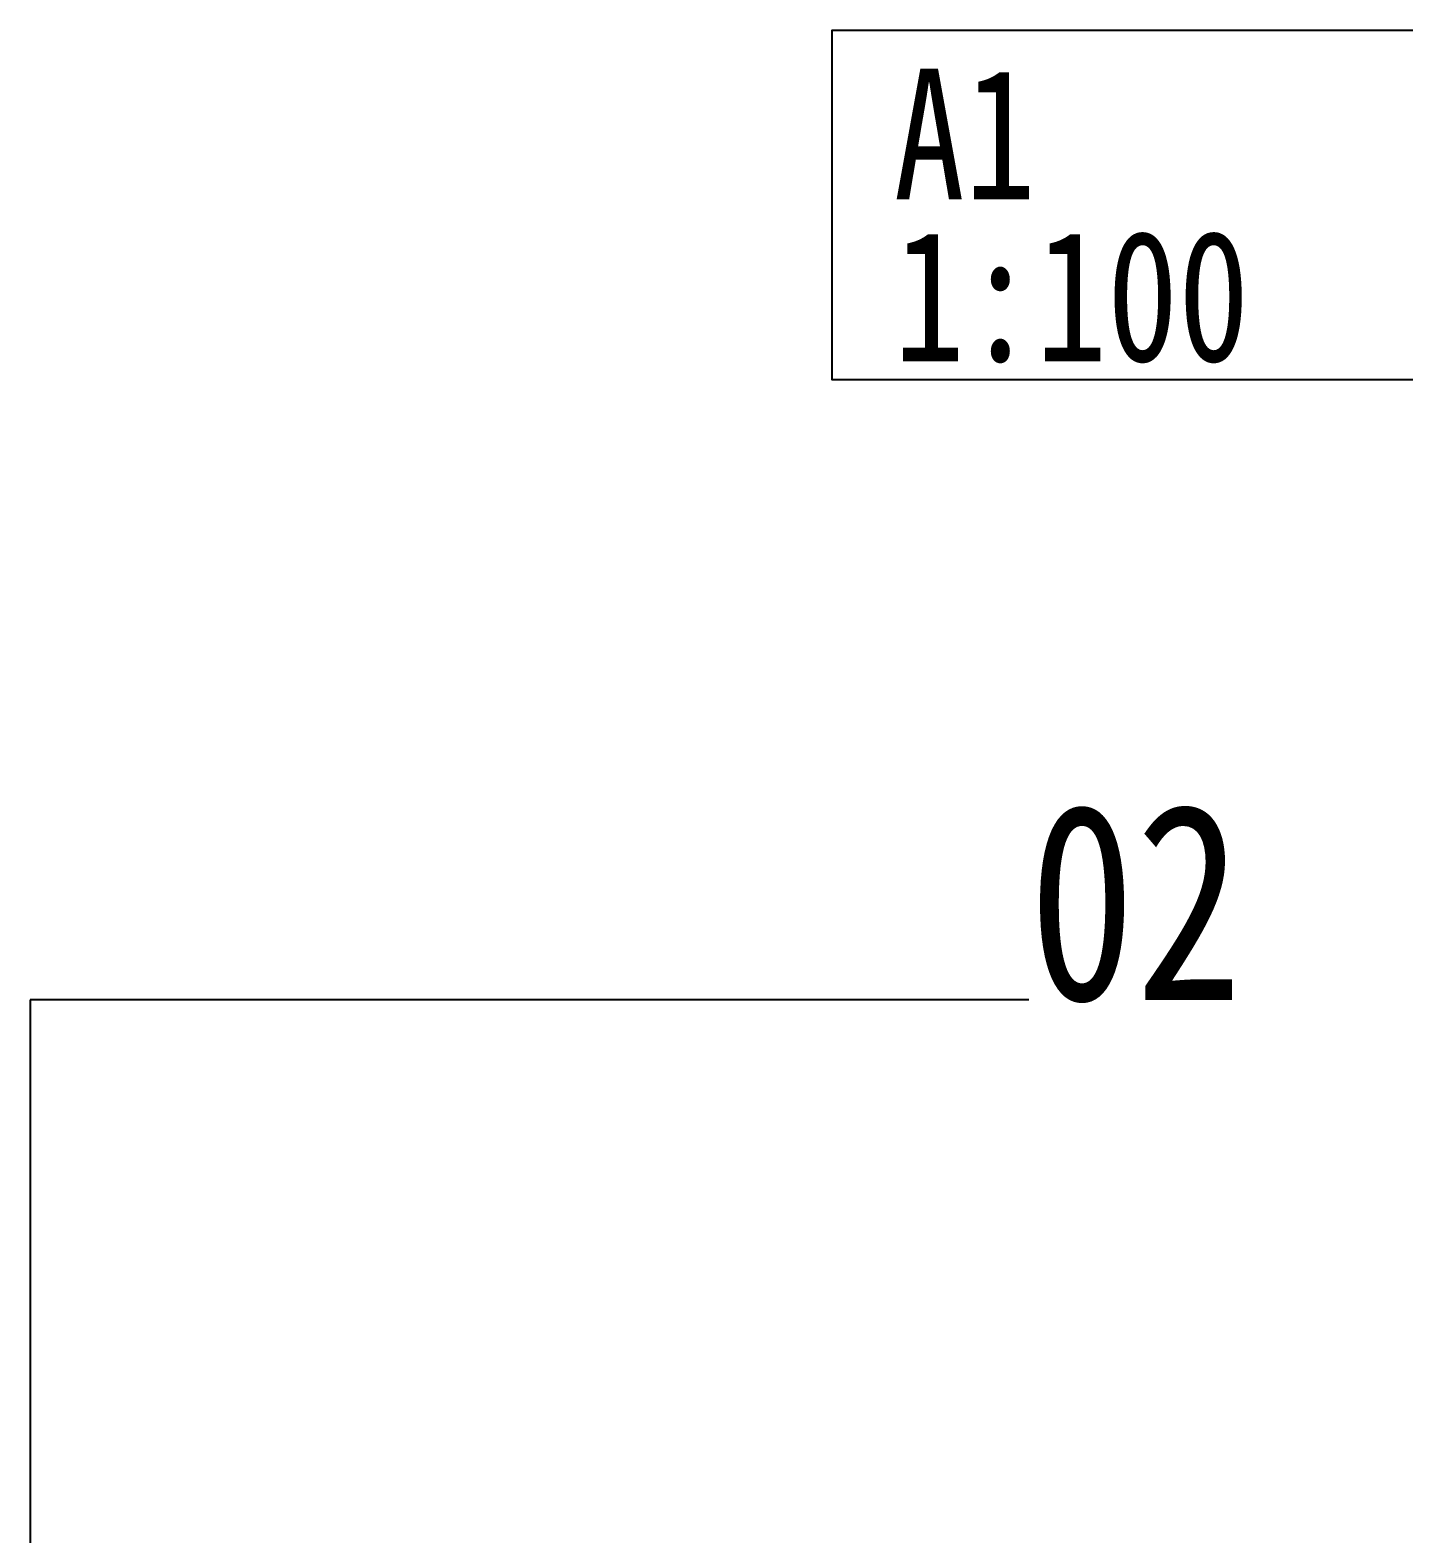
# Model space of a CAD drawing. Extents: x -518115 to 790560, y -210384 to 1628073.
# Drawn here: x 334018 to 404750, y 1109432 to 1186832 of the extents above; entities that cross this region are included whole.
import ezdxf

# ---------------------------------------------------------------- set-up
doc = ezdxf.new("R2010")
doc.units = 0
doc.header["$LTSCALE"] = 1000
doc.header["$MEASUREMENT"] = 0
doc.layers.add('text', color=7, linetype='Continuous')
doc.layers.add('图框', color=140, linetype='Continuous')
doc.styles.add('黑体', font='')
doc.styles.get('黑体').set_extended_font_data('SimHei')

msp = doc.modelspace()

# ---------------------------------------------------------------- linework, layer by layer
for p, q in [((385431, 1136915.9), (334018.3, 1136915.9)), ((334018.3, 1136915.9), (334018.3, 807122.3))]:
    msp.add_line(p, q)
at = {"layer": '图框', "color": 2}
msp.add_lwpolyline([(406314.1, 1168832.1), (375314.1, 1168832.1), (375314.1, 1186832.1), (406314.1, 1186832.1)], close=True, dxfattribs=at)

# ---------------------------------------------------------------- texts
at = {"layer": 'text', "color": 1, "style": '黑体', "width": 0.8}
msp.add_text('02', height=10094.18, dxfattribs=at).set_placement((385431, 1136915.9))
at = {"layer": '图框', "color": 2, "style": '黑体', "width": 0.8}
for s, p in [('A1', (378477.3, 1178114.8)), ('1:100', (378477.3, 1169788.7))]:
    msp.add_text(s, height=6729.45, dxfattribs=at).set_placement(p)

doc.saveas('drawing.dxf')
